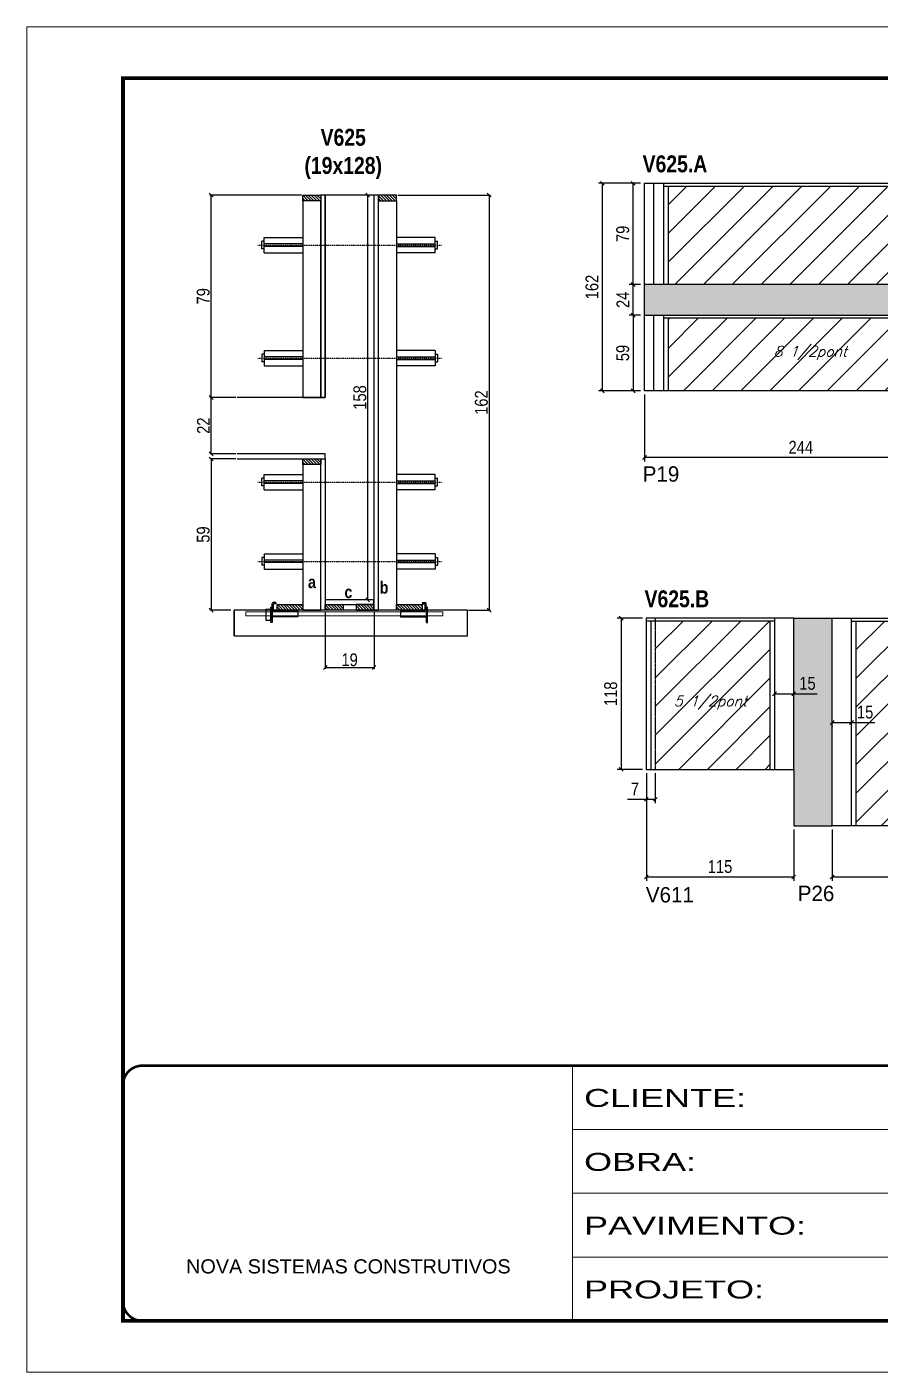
# Model space of a CAD drawing. Extents: x 13154 to 22413, y 1253 to 30260.
# Drawn here: x 13154 to 13820, y 20779 to 21829 of the extents above; entities that cross this region are included whole.
import ezdxf

# ---------------------------------------------------------------- set-up
doc = ezdxf.new("R2010")
doc.units = 0
for name, pattern in [('CONTINUO', [0]), ('DASHED', [0.75, 0.5, -0.25]), ('HIDDEN', [0.375, 0.25, -0.125])]:
    doc.linetypes.add(name, pattern=pattern)
for name, color, linetype in [('5', 5, 'Continuous'), ('barrote', 251, 'Continuous'), ('COTA', 241, 'Continuous'), ('detalhes', 4, 'Continuous'), ('NOMENCLATURA', 7, 'Continuous'), ('Painéis', 200, 'Continuous'), ('presilha', 1, 'Continuous'), ('SARR_2.2x10', 60, 'Continuous'), ('SARR_2.2x7', 40, 'Continuous'), ('SARR_3.5x7', 81, 'Continuous'), ('TENSOR', 3, 'Continuous'), ('texto', 7, 'Continuous')]:
    doc.layers.add(name, color=color, linetype=linetype)
for name, color, linetype, lineweight in [('CONCRETO', 251, 'Continuous', 25), ('Folhas', 255, 'Continuous', 9), ('Hachura', 251, 'Continuous', 9), ('SARRAFO DE PRESSAO', 251, 'DASHED', 9), ('SCO-___-LAJ', 2, 'Continuous', 0)]:
    doc.layers.add(name, color=color, linetype=linetype, lineweight=lineweight)
doc.styles.add('ARIAL', font='arial.ttf')
doc.styles.add('COTA TECNICA', font='techl___.ttf', dxfattribs={"height": 10})
doc.styles.add('COTA TECNICA 2X', font='techl___.ttf', dxfattribs={"height": 10})
doc.styles.add('COTA TECNICA-50', font='techl___.ttf', dxfattribs={"height": 9})
doc.styles.add('Romans', font='romans.shx')
doc.styles.add('ROMAS860', font='ROMAS860.SHX')
doc.styles.add('TECNICA', font='techb___.ttf', dxfattribs={"height": 10})
doc.styles.add('Tecnologia', font='')
doc.styles.get('Tecnologia').set_extended_font_data('Forgotten Futurist')
doc.dimstyles.new('COTA PAINEL-50', dxfattribs={"dimtxt": 9, "dimasz": 3, "dimexe": 3, "dimexo": 3, "dimgap": 3, "dimtad": 1, "dimdec": 1, "dimzin": 12, "dimdsep": 46, "dimtxsty": 'COTA TECNICA-50', "dimblk1": 'OBLIQUE', "dimblk2": 'OBLIQUE', "dimsah": 1, "dimcen": 0.9, "dimclrd": 4, "dimclre": 4, "dimclrt": 240, "dimadec": 1, "dimazin": 3, "dimtfac": 1, "dimtdec": 1, "dimtmove": 0, "dimatfit": 3, "dimfxl": 1, "dimtolj": 1, "dimtzin": 12, "dimarcsym": 0})
doc.dimstyles.new('PAINEL', dxfattribs={"dimtxt": 10, "dimasz": 3, "dimexe": 3, "dimexo": 3, "dimgap": 3, "dimtad": 1, "dimdec": 1, "dimzin": 12, "dimdsep": 46, "dimtxsty": 'COTA TECNICA', "dimblk1": 'OBLIQUE', "dimblk2": 'OBLIQUE', "dimsah": 1, "dimcen": 0.9, "dimclrd": 4, "dimclre": 4, "dimclrt": 240, "dimadec": 1, "dimazin": 3, "dimtfac": 1, "dimtdec": 1, "dimtmove": 0, "dimatfit": 3, "dimfxl": 1, "dimtolj": 1, "dimtzin": 12, "dimarcsym": 0})
doc.dimstyles.new('SECAO', dxfattribs={"dimscale": 0.333333, "dimtxt": 5, "dimasz": 9, "dimexe": 3, "dimexo": 3, "dimgap": 3, "dimtad": 1, "dimdec": 1, "dimlfac": 0.5, "dimzin": 12, "dimdsep": 46, "dimtxsty": 'COTA TECNICA 2X', "dimblk1": 'OBLIQUE', "dimblk2": 'OBLIQUE', "dimsah": 1, "dimcen": 0.9, "dimclrd": 4, "dimclre": 4, "dimclrt": 240, "dimadec": 1, "dimazin": 3, "dimtfac": 1, "dimtdec": 1, "dimtmove": 0, "dimatfit": 3, "dimfxl": 1, "dimtolj": 1, "dimtzin": 12, "dimarcsym": 0})
pattern_1 = [(45, (-43.253, 0), (-11.22532, 11.22532), [])]

# ---------------------------------------------------------------- blocks, each defined once
blk = doc.blocks.new('9999999999')
at = {"color": 30, "linetype": 'CONTINUO'}
for p, q in [((98564.6, 34230.2), (98564.6, 34429.4)), ((98564.6, 34379.6), (99584, 34379.6)), ((98564.6, 34329.8), (99488, 34329.8)), ((98564.6, 34280), (99488, 34280))]:
    blk.add_line(p, q, dxfattribs=at)
at = {"color": 30, "linetype": 'CONTINUO', "const_width": 2}
blk.add_lwpolyline([(99584, 34230.2), (99584, 34414.4, 0.414214), (99569, 34429.4), (98229, 34429.4, 0.414214), (98214, 34414.4), (98214, 34245.2, 0.414214), (98229, 34230.2), (99584, 34230.2)], format="xyb", dxfattribs=at)
at = {"layer": 'Folhas'}
blk.add_lwpolyline([(98139, 34190.2), (99624, 34190.2), (99624, 35240.2), (98139, 35240.2)], close=True, dxfattribs=at)
at = {"layer": 'Folhas', "color": 30, "const_width": 3}
blk.add_lwpolyline([(98214, 34230.2), (99584, 34230.2), (99584, 35200.2), (98214, 35200.2)], close=True, dxfattribs=at)
at = {"color": 7, "linetype": 'Continuous', "ltscale": 5, "style": 'ARIAL'}
blk.add_text('NOVA SISTEMAS CONSTRUTIVOS', height=11.059, dxfattribs=at).set_placement((98263.2, 34267.2))
at = {"layer": 'Folhas', "color": 7, "style": 'Tecnologia', "width": 1.5}
for s, p in [('CLIENTE:', (98573.7, 34397.2)), ('OBRA:', (98573.7, 34347.3)), ('PAVIMENTO:', (98573.7, 34297.5)), ('PROJETO:', (98573.7, 34247.7))]:
    blk.add_text(s, height=14, dxfattribs=at).set_placement(p)
blk = doc.blocks.new('PRESILHA METÁLICA 1')
at = {"layer": 'presilha'}
for p, q in [((7.5, 10.6), (7.5, 19.9)), ((12, 21), (8.6, 21)), ((9, 11.6), (9, 18.9)), ((12, 19.5), (9.6, 19.5)), ((12, 21), (12, 19.5)), ((0, 13), (6, 13)), ((0, 13), (0, 0)), ((6, 0), (0, 0)), ((6, 15.5), (7.5, 15.5)), ((6, -2.5), (6, 15.5)), ((6, 13), (6, 0)), ((7.5, 15.5), (7.5, -2.5)), ((37.5, 4.1), (7.5, 4.1)), ((37.5, 11), (9.6, 11)), ((37.5, 11), (37.5, 4.1)), ((7.5, -2.5), (6, -2.5))]:
    blk.add_line(p, q, dxfattribs=at)
for centre, radius, start, end in [((8.6, 19.9), 1.14, 90, 180), ((9.6, 18.9), 0.57, 90, 180), ((9.6, 11.6), 0.57, 180, 270)]:
    blk.add_arc(centre, radius, start, end, dxfattribs=at)
blk = doc.blocks.new('PRESILHA METÁLICA 2')
at = {"layer": 'presilha'}
for p, q in [((-5.2, 23.5), (-5.2, 22)), ((-5.2, 23.5), (-1.9, 23.5)), ((-5.2, 22), (-2.8, 22)), ((-2.2, 14.1), (-2.2, 21.4)), ((0.8, 18), (-0.8, 18)), ((-0.8, 18), (-0.8, 0)), ((-0.8, 14.6), (-0.8, 22.4)), ((0.8, 0), (0.8, 18)), ((-30.8, 13.5), (-30.8, 6.6)), ((-30.8, 13.5), (-2.8, 13.5)), ((-30.8, 6.6), (-0.8, 6.6)), ((-0.8, 0), (0.8, 0))]:
    blk.add_line(p, q, dxfattribs=at)
for centre, radius, start, end in [((-2.8, 21.4), 0.57, 0, 90), ((-1.9, 22.4), 1.14, 0, 90), ((-2.8, 14.1), 0.57, 270, 0)]:
    blk.add_arc(centre, radius, start, end, dxfattribs=at)
blk = doc.blocks.new('_Oblique')
at = {"color": 0, "linetype": 'ByBlock', "lineweight": -2}
blk.add_line((-0.5, -0.5), (0.5, 0.5), dxfattribs=at)
blk = doc.blocks.new('*D688')
at = {"layer": 'COTA', "color": 4, "lineweight": -2, "transparency": 16777216}
for p, q in [((13317.5, 21491.9), (13297.1, 21491.9)), ((13298.1, 21491.9), (13298.1, 21373.9)), ((13313.4, 21373.9), (13297.1, 21373.9))]:
    blk.add_line(p, q, dxfattribs=at)
at = {"layer": 'Defpoints', "color": 0, "transparency": 16777216}
for p in [(13318.5, 21491.9), (13298.1, 21373.9), (13314.4, 21373.9)]:
    blk.add_point(p, dxfattribs=at)
at = {"layer": 'COTA', "color": 4, "lineweight": -2, "transparency": 16777216, "xscale": 3, "yscale": 3, "zscale": 3}
for p, rotation in [((13298.1, 21491.9), 90), ((13298.1, 21373.9), 270)]:
    blk.add_blockref('_Oblique', p, dxfattribs=dict(at, rotation=rotation))
at = {"layer": 'COTA', "color": 240, "transparency": 16777216, "insert": (13292, 21432.9), "char_height": 10, "attachment_point": 5, "rotation": 90, "style": 'COTA TECNICA 2X'}
blk.add_mtext('\\A1;59', dxfattribs=at)
blk = doc.blocks.new('*D689')
at = {"layer": 'COTA', "color": 4, "lineweight": -2, "transparency": 16777216}
for p, q in [((13317.5, 21539.9), (13297.1, 21539.9)), ((13298.1, 21495.9), (13298.1, 21539.9)), ((13317.5, 21495.9), (13297.1, 21495.9))]:
    blk.add_line(p, q, dxfattribs=at)
at = {"layer": 'Defpoints', "color": 0, "transparency": 16777216}
for p in [(13298.1, 21539.9), (13318.5, 21539.9), (13318.5, 21495.9)]:
    blk.add_point(p, dxfattribs=at)
at = {"layer": 'COTA', "color": 4, "lineweight": -2, "transparency": 16777216, "xscale": 3, "yscale": 3, "zscale": 3}
for p, rotation in [((13298.1, 21539.9), 90), ((13298.1, 21495.9), 270)]:
    blk.add_blockref('_Oblique', p, dxfattribs=dict(at, rotation=rotation))
at = {"layer": 'COTA', "color": 240, "transparency": 16777216, "insert": (13292.1, 21517.9), "char_height": 10, "attachment_point": 5, "rotation": 90, "style": 'COTA TECNICA 2X'}
blk.add_mtext('\\A1;22', dxfattribs=at)
blk = doc.blocks.new('*D690')
at = {"layer": 'COTA', "color": 4, "lineweight": -2, "transparency": 16777216}
for p, q in [((13443.8, 21697.9), (13516.1, 21697.9)), ((13515.1, 21697.9), (13515.1, 21373.9)), ((13499, 21373.9), (13516.1, 21373.9))]:
    blk.add_line(p, q, dxfattribs=at)
at = {"layer": 'Defpoints', "color": 0, "transparency": 16777216}
for p in [(13442.8, 21697.9), (13498, 21373.9), (13515.1, 21373.9)]:
    blk.add_point(p, dxfattribs=at)
at = {"layer": 'COTA', "color": 4, "lineweight": -2, "transparency": 16777216, "xscale": 3, "yscale": 3, "zscale": 3}
for p, rotation in [((13515.1, 21697.9), 90), ((13515.1, 21373.9), 270)]:
    blk.add_blockref('_Oblique', p, dxfattribs=dict(at, rotation=rotation))
at = {"layer": 'COTA', "color": 240, "transparency": 16777216, "insert": (13509, 21535.9), "char_height": 10, "attachment_point": 5, "rotation": 90, "style": 'COTA TECNICA 2X'}
blk.add_mtext('\\A1;162', dxfattribs=at)
blk = doc.blocks.new('*D714')
at = {"layer": 'COTA', "color": 4, "lineweight": -2, "transparency": 16777216}
for p, q in [((13387.2, 21372.9), (13387.2, 21328.1)), ((13425.2, 21372.9), (13425.2, 21328.1)), ((13387.2, 21329.1), (13425.2, 21329.1))]:
    blk.add_line(p, q, dxfattribs=at)
at = {"layer": 'Defpoints', "color": 0, "transparency": 16777216}
for p in [(13387.2, 21373.9), (13425.2, 21373.9), (13425.2, 21329.1)]:
    blk.add_point(p, dxfattribs=at)
at = {"layer": 'COTA', "color": 4, "lineweight": -2, "transparency": 16777216, "xscale": 3, "yscale": 3, "zscale": 3, "rotation": 180}
blk.add_blockref('_Oblique', (13387.2, 21329.1), dxfattribs=at)
at = {"layer": 'COTA', "color": 4, "lineweight": -2, "transparency": 16777216, "xscale": 3, "yscale": 3, "zscale": 3}
blk.add_blockref('_Oblique', (13425.2, 21329.1), dxfattribs=at)
at = {"layer": 'COTA', "color": 240, "transparency": 16777216, "insert": (13406.2, 21335.1), "char_height": 10, "attachment_point": 5, "style": 'COTA TECNICA 2X'}
blk.add_mtext('\\A1;19', dxfattribs=at)
blk = doc.blocks.new('*D709')
at = {"layer": 'COTA', "color": 4, "lineweight": -2, "transparency": 16777216}
for p, q in [((13368.6, 21697.9), (13297.1, 21697.9)), ((13298.1, 21539.9), (13298.1, 21697.9)), ((13317.5, 21539.9), (13297.1, 21539.9))]:
    blk.add_line(p, q, dxfattribs=at)
at = {"layer": 'Defpoints', "color": 0, "transparency": 16777216}
for p in [(13298.1, 21697.9), (13369.6, 21697.9), (13318.5, 21539.9)]:
    blk.add_point(p, dxfattribs=at)
at = {"layer": 'COTA', "color": 4, "lineweight": -2, "transparency": 16777216, "xscale": 3, "yscale": 3, "zscale": 3}
for p, rotation in [((13298.1, 21697.9), 90), ((13298.1, 21539.9), 270)]:
    blk.add_blockref('_Oblique', p, dxfattribs=dict(at, rotation=rotation))
at = {"layer": 'COTA', "color": 240, "transparency": 16777216, "insert": (13292, 21618.9), "char_height": 10, "attachment_point": 5, "rotation": 90, "style": 'COTA TECNICA 2X'}
blk.add_mtext('\\A1;79', dxfattribs=at)
blk = doc.blocks.new('*D710')
at = {"layer": 'COTA', "color": 4, "lineweight": -2, "transparency": 16777216}
for p, q in [((13424.2, 21697.9), (13419.3, 21697.9)), ((13420.3, 21381.9), (13420.3, 21697.9)), ((13424.2, 21381.9), (13419.3, 21381.9))]:
    blk.add_line(p, q, dxfattribs=at)
at = {"layer": 'Defpoints', "color": 0, "transparency": 16777216}
for p in [(13420.3, 21697.9), (13425.2, 21697.9), (13425.2, 21381.9)]:
    blk.add_point(p, dxfattribs=at)
at = {"layer": 'COTA', "color": 4, "lineweight": -2, "transparency": 16777216, "xscale": 3, "yscale": 3, "zscale": 3}
for p, rotation in [((13420.3, 21697.9), 90), ((13420.3, 21381.9), 270)]:
    blk.add_blockref('_Oblique', p, dxfattribs=dict(at, rotation=rotation))
at = {"layer": 'COTA', "color": 240, "transparency": 16777216, "insert": (13414.2, 21539.9), "char_height": 10, "attachment_point": 5, "rotation": 90, "style": 'COTA TECNICA 2X'}
blk.add_mtext('\\A1;158', dxfattribs=at)
blk = doc.blocks.new('*D711')
at = {"layer": 'COTA', "color": 4, "linetype": 'ByBlock', "lineweight": -2, "transparency": 16777216}
for p, q in [((13636.2, 21542.1), (13636.2, 21490)), ((13880.2, 21542.1), (13880.2, 21490)), ((13880.2, 21493), (13636.2, 21493))]:
    blk.add_line(p, q, dxfattribs=at)
at = {"layer": 'Defpoints', "color": 0, "linetype": 'ByBlock', "transparency": 16777216}
for p in [(13636.2, 21545.1), (13880.2, 21545.1), (13636.2, 21493)]:
    blk.add_point(p, dxfattribs=at)
at = {"layer": 'COTA', "color": 4, "linetype": 'ByBlock', "lineweight": -2, "transparency": 16777216, "xscale": 3, "yscale": 3, "zscale": 3, "rotation": 180}
blk.add_blockref('_Oblique', (13636.2, 21493), dxfattribs=at)
at = {"layer": 'COTA', "color": 4, "linetype": 'ByBlock', "lineweight": -2, "transparency": 16777216, "xscale": 3, "yscale": 3, "zscale": 3}
blk.add_blockref('_Oblique', (13880.2, 21493), dxfattribs=at)
at = {"layer": 'COTA', "color": 240, "linetype": 'ByBlock', "transparency": 16777216, "insert": (13758.2, 21501), "char_height": 10, "attachment_point": 5, "style": 'COTA TECNICA'}
blk.add_mtext('\\A1;244', dxfattribs=at)
blk = doc.blocks.new('*D693')
at = {"layer": 'COTA', "color": 4, "lineweight": -2, "transparency": 16777216}
for p, q in [((13633.2, 21604.1), (13624.4, 21604.1)), ((13627.4, 21604.1), (13627.4, 21545.1)), ((13633.2, 21545.1), (13624.4, 21545.1))]:
    blk.add_line(p, q, dxfattribs=at)
at = {"layer": 'Defpoints', "color": 0, "transparency": 16777216}
for p in [(13636.2, 21604.1), (13627.4, 21545.1), (13636.2, 21545.1)]:
    blk.add_point(p, dxfattribs=at)
at = {"layer": 'COTA', "color": 4, "lineweight": -2, "transparency": 16777216, "xscale": 3, "yscale": 3, "zscale": 3}
for p, rotation in [((13627.4, 21604.1), 90), ((13627.4, 21545.1), 270)]:
    blk.add_blockref('_Oblique', p, dxfattribs=dict(at, rotation=rotation))
at = {"layer": 'COTA', "color": 240, "transparency": 16777216, "insert": (13619.3, 21574.6), "char_height": 10, "attachment_point": 5, "rotation": 90, "style": 'COTA TECNICA'}
blk.add_mtext('\\A1;59', dxfattribs=at)
blk = doc.blocks.new('*D694')
at = {"layer": 'COTA', "color": 4, "lineweight": -2, "transparency": 16777216}
for p, q in [((13633.2, 21628.1), (13624.4, 21628.1)), ((13627.4, 21604.1), (13627.4, 21628.1)), ((13633.2, 21604.1), (13624.4, 21604.1))]:
    blk.add_line(p, q, dxfattribs=at)
at = {"layer": 'Defpoints', "color": 0, "transparency": 16777216}
for p in [(13627.4, 21628.1), (13636.2, 21628.1), (13636.2, 21604.1)]:
    blk.add_point(p, dxfattribs=at)
at = {"layer": 'COTA', "color": 4, "lineweight": -2, "transparency": 16777216, "xscale": 3, "yscale": 3, "zscale": 3}
for p, rotation in [((13627.4, 21628.1), 90), ((13627.4, 21604.1), 270)]:
    blk.add_blockref('_Oblique', p, dxfattribs=dict(at, rotation=rotation))
at = {"layer": 'COTA', "color": 240, "transparency": 16777216, "insert": (13619.4, 21616.1), "char_height": 10, "attachment_point": 5, "rotation": 90, "style": 'COTA TECNICA'}
blk.add_mtext('\\A1;24', dxfattribs=at)
blk = doc.blocks.new('*D699')
at = {"layer": 'COTA', "color": 4, "lineweight": -2, "transparency": 16777216}
for p, q in [((13637.7, 21246.6), (13637.7, 21162.6)), ((13752.7, 21202.6), (13752.7, 21162.6)), ((13637.7, 21165.6), (13752.7, 21165.6))]:
    blk.add_line(p, q, dxfattribs=at)
at = {"layer": 'Defpoints', "color": 0, "transparency": 16777216}
for p in [(13637.7, 21249.6), (13752.7, 21205.6), (13752.7, 21165.6)]:
    blk.add_point(p, dxfattribs=at)
at = {"layer": 'COTA', "color": 4, "lineweight": -2, "transparency": 16777216, "xscale": 3, "yscale": 3, "zscale": 3, "rotation": 180}
blk.add_blockref('_Oblique', (13637.7, 21165.6), dxfattribs=at)
at = {"layer": 'COTA', "color": 4, "lineweight": -2, "transparency": 16777216, "xscale": 3, "yscale": 3, "zscale": 3}
blk.add_blockref('_Oblique', (13752.7, 21165.6), dxfattribs=at)
at = {"layer": 'COTA', "color": 240, "transparency": 16777216, "insert": (13695.2, 21173.7), "char_height": 10, "attachment_point": 5, "style": 'COTA TECNICA'}
blk.add_mtext('\\A1;115', dxfattribs=at)
blk = doc.blocks.new('*D700')
at = {"layer": 'COTA', "color": 4, "lineweight": -2, "transparency": 16777216}
for p, q in [((13637.7, 21246.6), (13637.7, 21223.2)), ((13644.7, 21246.6), (13644.7, 21223.2)), ((13637.7, 21226.2), (13622.9, 21226.2)), ((13644.7, 21226.2), (13637.7, 21226.2))]:
    blk.add_line(p, q, dxfattribs=at)
at = {"layer": 'Defpoints', "color": 0, "transparency": 16777216}
for p in [(13637.7, 21249.6), (13644.7, 21249.6), (13637.7, 21226.2)]:
    blk.add_point(p, dxfattribs=at)
at = {"layer": 'COTA', "color": 4, "lineweight": -2, "transparency": 16777216, "xscale": 3, "yscale": 3, "zscale": 3, "rotation": 180}
blk.add_blockref('_Oblique', (13637.7, 21226.2), dxfattribs=at)
at = {"layer": 'COTA', "color": 4, "lineweight": -2, "transparency": 16777216, "xscale": 3, "yscale": 3, "zscale": 3}
blk.add_blockref('_Oblique', (13644.7, 21226.2), dxfattribs=at)
at = {"layer": 'COTA', "color": 240, "transparency": 16777216, "insert": (13628.8, 21234.3), "char_height": 10, "attachment_point": 5, "style": 'COTA TECNICA'}
blk.add_mtext('\\A1;7', dxfattribs=at)
blk = doc.blocks.new('*D701')
at = {"layer": 'COTA', "color": 4, "lineweight": -2, "transparency": 16777216}
for p, q in [((13634.7, 21367.6), (13615, 21367.6)), ((13618, 21367.6), (13618, 21249.6)), ((13634.7, 21249.6), (13615, 21249.6))]:
    blk.add_line(p, q, dxfattribs=at)
at = {"layer": 'Defpoints', "color": 0, "transparency": 16777216}
for p in [(13637.7, 21367.6), (13618, 21249.6), (13637.7, 21249.6)]:
    blk.add_point(p, dxfattribs=at)
at = {"layer": 'COTA', "color": 4, "lineweight": -2, "transparency": 16777216, "xscale": 3, "yscale": 3, "zscale": 3}
for p, rotation in [((13618, 21367.6), 90), ((13618, 21249.6), 270)]:
    blk.add_blockref('_Oblique', p, dxfattribs=dict(at, rotation=rotation))
at = {"layer": 'COTA', "color": 240, "transparency": 16777216, "insert": (13609.9, 21308.6), "char_height": 10, "attachment_point": 5, "rotation": 90, "style": 'COTA TECNICA'}
blk.add_mtext('\\A1;118', dxfattribs=at)
blk = doc.blocks.new('*D702')
at = {"layer": 'COTA', "color": 4, "linetype": 'ByBlock', "lineweight": -2, "transparency": 16777216}
for p, q in [((13782.7, 21202.6), (13782.7, 21162.6)), ((13904.7, 21202.6), (13904.7, 21162.6)), ((13782.7, 21165.6), (13904.7, 21165.6))]:
    blk.add_line(p, q, dxfattribs=at)
at = {"layer": 'Defpoints', "color": 0, "linetype": 'ByBlock', "transparency": 16777216}
for p in [(13782.7, 21205.6), (13904.7, 21205.6), (13904.7, 21165.6)]:
    blk.add_point(p, dxfattribs=at)
at = {"layer": 'COTA', "color": 4, "linetype": 'ByBlock', "lineweight": -2, "transparency": 16777216, "xscale": 3, "yscale": 3, "zscale": 3, "rotation": 180}
blk.add_blockref('_Oblique', (13782.7, 21165.6), dxfattribs=at)
at = {"layer": 'COTA', "color": 4, "linetype": 'ByBlock', "lineweight": -2, "transparency": 16777216, "xscale": 3, "yscale": 3, "zscale": 3}
blk.add_blockref('_Oblique', (13904.7, 21165.6), dxfattribs=at)
at = {"layer": 'COTA', "color": 240, "linetype": 'ByBlock', "transparency": 16777216, "insert": (13843.7, 21173.2), "char_height": 9, "attachment_point": 5, "style": 'COTA TECNICA-50'}
blk.add_mtext('\\A1;122', dxfattribs=at)
blk = doc.blocks.new('*D707')
at = {"layer": 'COTA', "color": 4, "lineweight": -2, "transparency": 16777216}
for p, q in [((13737.7, 21308.6), (13752.7, 21308.6)), ((13752.7, 21308.6), (13771, 21308.6))]:
    blk.add_line(p, q, dxfattribs=at)
at = {"layer": 'Defpoints', "color": 0, "transparency": 16777216}
for p in [(13737.7, 21308.6), (13752.7, 21308.6), (13752.7, 21308.6)]:
    blk.add_point(p, dxfattribs=at)
at = {"layer": 'COTA', "color": 4, "lineweight": -2, "transparency": 16777216, "xscale": 3, "yscale": 3, "zscale": 3, "rotation": 180}
blk.add_blockref('_Oblique', (13737.7, 21308.6), dxfattribs=at)
at = {"layer": 'COTA', "color": 4, "lineweight": -2, "transparency": 16777216, "xscale": 3, "yscale": 3, "zscale": 3}
blk.add_blockref('_Oblique', (13752.7, 21308.6), dxfattribs=at)
at = {"layer": 'COTA', "color": 240, "transparency": 16777216, "insert": (13763.4, 21316.7), "char_height": 10, "attachment_point": 5, "style": 'COTA TECNICA'}
blk.add_mtext('\\A1;15', dxfattribs=at)
blk = doc.blocks.new('*D708')
at = {"layer": 'COTA', "color": 4, "lineweight": -2, "transparency": 16777216}
for p, q in [((13782.7, 21286.2), (13797.7, 21286.2)), ((13782.7, 21283.6), (13782.7, 21283.2)), ((13797.7, 21286.2), (13816, 21286.2))]:
    blk.add_line(p, q, dxfattribs=at)
at = {"layer": 'Defpoints', "color": 0, "transparency": 16777216}
for p in [(13782.7, 21286.6), (13797.7, 21286.2), (13797.7, 21286.2)]:
    blk.add_point(p, dxfattribs=at)
at = {"layer": 'COTA', "color": 4, "lineweight": -2, "transparency": 16777216, "xscale": 3, "yscale": 3, "zscale": 3, "rotation": 180}
blk.add_blockref('_Oblique', (13782.7, 21286.2), dxfattribs=at)
at = {"layer": 'COTA', "color": 4, "lineweight": -2, "transparency": 16777216, "xscale": 3, "yscale": 3, "zscale": 3}
blk.add_blockref('_Oblique', (13797.7, 21286.2), dxfattribs=at)
at = {"layer": 'COTA', "color": 240, "transparency": 16777216, "insert": (13808.4, 21294.3), "char_height": 10, "attachment_point": 5, "style": 'COTA TECNICA'}
blk.add_mtext('\\A1;15', dxfattribs=at)
blk = doc.blocks.new('*D716')
at = {"layer": 'COTA', "color": 4, "lineweight": -2, "transparency": 16777216}
for p, q in [((13633.2, 21707.1), (13600.4, 21707.1)), ((13603.4, 21545.1), (13603.4, 21707.1)), ((13633.2, 21545.1), (13600.4, 21545.1))]:
    blk.add_line(p, q, dxfattribs=at)
at = {"layer": 'Defpoints', "color": 0, "transparency": 16777216}
for p in [(13603.4, 21707.1), (13636.2, 21707.1), (13636.2, 21545.1)]:
    blk.add_point(p, dxfattribs=at)
at = {"layer": 'COTA', "color": 4, "lineweight": -2, "transparency": 16777216, "xscale": 3, "yscale": 3, "zscale": 3}
for p, rotation in [((13603.4, 21707.1), 90), ((13603.4, 21545.1), 270)]:
    blk.add_blockref('_Oblique', p, dxfattribs=dict(at, rotation=rotation))
at = {"layer": 'COTA', "color": 240, "transparency": 16777216, "insert": (13595.3, 21626.1), "char_height": 10, "attachment_point": 5, "rotation": 90, "style": 'COTA TECNICA'}
blk.add_mtext('\\A1;162', dxfattribs=at)
blk = doc.blocks.new('*D717')
at = {"layer": 'COTA', "color": 4, "lineweight": -2, "transparency": 16777216}
for p, q in [((13633.2, 21707.1), (13624.4, 21707.1)), ((13627.4, 21628.1), (13627.4, 21707.1)), ((13633.2, 21628.1), (13624.4, 21628.1))]:
    blk.add_line(p, q, dxfattribs=at)
at = {"layer": 'Defpoints', "color": 0, "transparency": 16777216}
for p in [(13627.4, 21707.1), (13636.2, 21707.1), (13636.2, 21628.1)]:
    blk.add_point(p, dxfattribs=at)
at = {"layer": 'COTA', "color": 4, "lineweight": -2, "transparency": 16777216, "xscale": 3, "yscale": 3, "zscale": 3}
for p, rotation in [((13627.4, 21707.1), 90), ((13627.4, 21628.1), 270)]:
    blk.add_blockref('_Oblique', p, dxfattribs=dict(at, rotation=rotation))
at = {"layer": 'COTA', "color": 240, "transparency": 16777216, "insert": (13619.3, 21667.6), "char_height": 10, "attachment_point": 5, "rotation": 90, "style": 'COTA TECNICA'}
blk.add_mtext('\\A1;79', dxfattribs=at)

msp = doc.modelspace()

# ---------------------------------------------------------------- hatches: boundary and pattern name
at = {"layer": 'COTA'}
h = msp.add_hatch(dxfattribs=at)
h.set_pattern_fill('AR-CONC', color=256, scale=0.03)
h.set_pattern_definition([(50, (49.6595, 0), (5.4655401, -0.4781726), [0.5715, -6.2865]), (355, (49.6595, 0), (-1.0573026, 5.7317054), [0.4572, -5.0292175]), (100.451445, (50.115, -0.04), (4.4082374, 5.2535326), [0.4857003, -5.3427073]), (46.1842, (49.6595, 1.524), (8.1323712, -1.2612698), [0.85725, -9.42975]), (96.635558, (50.337, 1.419), (7.122124, 7.4227837), [0.7285507, -8.0140682]), (351.18415, (49.6595, 1.524), (7.122124, 7.4227837), [0.685799, -7.543792]), (21, (50.4215, 1.143), (4.5484317, -3.06795595), [0.5715, -6.2865]), (326, (50.4215, 1.143), (1.8540609, 5.525639), [0.4572, -5.0292]), (71.451445, (50.8005, 0.8873), (6.4024926, 2.4576831), [0.4857003, -5.3426981]), (37.5, (49.6595, 0), (0.0926581, 2.53665117), [0, -4.96824, 0, -5.1054, 0, -5.04825]), (7.5, (49.6595, 0), (2.00458988, 3.00541724), [0, -2.91084, 0, -4.85394, 0, -1.92405]), (327.5, (47.9602, 0), (4.06771786, -0.17186232), [0, -1.905, 0, -5.9436, 0, -7.8867]), (317.5, (47.1982, 0), (4.44387544, 0.76279473), [0, -2.4765, 0, -3.94716, 0, -5.6007])])
h.paths.add_polyline_path([(13917.67, 21618.14), (13917.67, 21628.14), (13636.17, 21628.14), (13636.17, 21604.14), (14264.67, 21604.14), (14264.67, 21545.14), (14318.67, 21545.14), (14318.67, 21589.14), (14318.67, 21604.14), (14404.67, 21604.14), (14404.67, 21618.14)])
h = msp.add_hatch(dxfattribs=at)
h.set_pattern_fill('AR-CONC', color=256, scale=0.03)
h.set_pattern_definition([(50, (-3213.0397, -47.834), (5.4655401, -0.4781726), [0.5715, -6.2865]), (355, (-3213.0397, -47.834), (-1.0573026, 5.7317054), [0.4572, -5.0292175]), (100.451445, (-3212.584, -47.874), (4.4082374, 5.2535326), [0.4857003, -5.3427073]), (46.1842, (-3213.04, -46.31), (8.1323712, -1.2612698), [0.85725, -9.42975]), (96.635558, (-3212.362, -46.415), (7.122124, 7.4227837), [0.7285507, -8.0140682]), (351.18415, (-3213.04, -46.31), (7.122124, 7.4227837), [0.685799, -7.543792]), (21, (-3212.2777, -46.691), (4.54843174, -3.06795595), [0.5715, -6.2865]), (326, (-3212.2777, -46.691), (1.8540609, 5.525639), [0.4572, -5.0292]), (71.451445, (-3211.8987, -46.947), (6.4024926, 2.4576831), [0.4857003, -5.3426981]), (37.5, (-3213.0397, -47.8342), (0.0926581, 2.53665117), [0, -4.96824, 0, -5.1054, 0, -5.04825]), (7.5, (-3213.0397, -47.8342), (2.00458988, 3.00541724), [0, -2.91084, 0, -4.85394, 0, -1.92405]), (327.5, (-3214.739, -47.8342), (4.06771786, -0.17186232), [0, -1.905, 0, -5.9436, 0, -7.8867]), (317.5, (-3215.501, -47.8342), (4.44387544, 0.76279473), [0, -2.4765, 0, -3.94716, 0, -5.6007])])
h.paths.add_polyline_path([(13782.67, 21367.62), (13752.67, 21367.62), (13752.67, 21249.62), (13752.67, 21205.62), (13782.67, 21205.62)])
at = {"layer": 'Hachura', "linetype": 'ByBlock'}
h = msp.add_hatch(dxfattribs=at)
h.set_pattern_fill('ANSI31', color=256, scale=5)
h.set_pattern_definition(pattern_1)
h.paths.add_polyline_path([(13654.67, 21704.94), (13654.67, 21628.14), (13876.67, 21628.14), (13876.67, 21704.94)])
h.paths.add_polyline_path([(13654.67, 21601.94), (13654.67, 21545.14), (13876.67, 21545.14), (13876.67, 21601.94)])
h.paths.add_polyline_path([(13883.67, 21545.14), (14120.67, 21545.14), (14120.67, 21601.94), (13883.67, 21601.94)])
h.paths.add_polyline_path([(14244.17, 21545.14), (14244.17, 21601.94), (14127.67, 21601.94), (14127.67, 21545.14)])
h = msp.add_hatch(dxfattribs=at)
h.set_pattern_fill('ANSI31', color=256, scale=5)
h.set_pattern_definition(pattern_1)
h.paths.add_polyline_path([(13644.67, 21365.42), (13644.67, 21249.62), (13734.17, 21249.62), (13734.17, 21365.42)])
h.paths.add_polyline_path([(13801.17, 21365.42), (13801.17, 21205.62), (13901.17, 21205.62), (13901.17, 21365.42)])
h.paths.add_polyline_path([(13908.17, 21205.62), (14023.17, 21205.62), (14023.17, 21365.42), (13908.17, 21365.42)])
h.paths.add_polyline_path([(14030.17, 21205.62), (14056, 21205.62), (14056, 21365.42), (14030.17, 21365.42)])
h.paths.add_polyline_path([(14059.5, 21205.62), (14084.17, 21205.62), (14084.17, 21365.42), (14059.5, 21365.42)])
h.paths.add_polyline_path([(14091.17, 21205.62), (14167.67, 21205.62), (14167.67, 21365.42), (14091.17, 21365.42)])
at = {"layer": 'SARR_2.2x10'}
h = msp.add_hatch(dxfattribs=at)
h.set_pattern_fill('ANSI31', color=256, scale=0.5, angle=90)
h.set_pattern_definition([(135, (46543.126, -102138.2828), (-1.122532015, -1.122532015), [])])
h.paths.add_polyline_path([(13349.59, 21378.29), (13349.59, 21373.89), (13369.59, 21373.89), (13369.59, 21378.29)])
h = msp.add_hatch(dxfattribs=at)
h.set_pattern_fill('ANSI31', color=256, scale=0.5, angle=90)
h.set_pattern_definition([(135, (46636.326, -102138.2828), (-1.122532015, -1.122532015), [])])
h.paths.add_polyline_path([(13442.79, 21378.29), (13442.79, 21373.89), (13462.79, 21373.89), (13462.79, 21378.29)])
at = {"layer": 'SARR_2.2x7'}
h = msp.add_hatch(dxfattribs=at)
h.set_pattern_fill('ANSI31', color=256, scale=0.5, angle=90)
h.set_pattern_definition([(135, (46549.126, -101818.6828), (-1.122532015, -1.122532015), [])])
h.paths.add_polyline_path([(13383.59, 21697.89), (13383.59, 21693.49), (13369.59, 21693.49), (13369.59, 21697.89)])
h = msp.add_hatch(dxfattribs=at)
h.set_pattern_fill('ANSI31', color=256, scale=0.5, angle=90)
h.set_pattern_definition([(135, (46545.126, -101818.6828), (-1.122532015, -1.122532015), [])])
h.paths.add_polyline_path([(13428.79, 21697.89), (13428.79, 21693.49), (13442.79, 21693.49), (13442.79, 21697.89)])
h = msp.add_hatch(dxfattribs=at)
h.set_pattern_fill('ANSI31', color=256, scale=0.5, angle=90)
h.set_pattern_definition([(135, (46549.126, -102024.6828), (-1.122532015, -1.122532015), [])])
h.paths.add_polyline_path([(13383.59, 21491.89), (13383.59, 21487.49), (13369.59, 21487.49), (13369.59, 21491.89)])
h = msp.add_hatch(dxfattribs=at)
h.set_pattern_fill('ANSI31', color=256, scale=0.5, angle=90)
h.set_pattern_definition([(135, (46622.726, -102138.2828), (-1.122532015, -1.122532015), [])])
h.paths.add_polyline_path([(13401.19, 21373.89), (13401.19, 21378.29), (13387.19, 21378.29), (13387.19, 21373.89)])
h = msp.add_hatch(dxfattribs=at)
h.set_pattern_fill('ANSI31', color=256, scale=0.5, angle=90)
h.set_pattern_definition([(135, (46632.726, -102138.2828), (-1.122532015, -1.122532015), [])])
h.paths.add_polyline_path([(13411.19, 21373.89), (13411.19, 21378.29), (13425.19, 21378.29), (13425.19, 21373.89)])

# ---------------------------------------------------------------- linework, layer by layer
at = {"ltscale": 3}
for p, q in [((13337.59, 21655.86), (13337.59, 21661.86)), ((13339.59, 21661.86), (13337.59, 21661.86)), ((13339.59, 21652.86), (13339.59, 21664.86)), ((13339.59, 21664.86), (13369.59, 21664.86)), ((13472.79, 21664.86), (13442.79, 21664.86)), ((13472.79, 21652.86), (13472.79, 21664.86)), ((13472.79, 21661.86), (13474.79, 21661.86)), ((13474.79, 21655.86), (13474.79, 21661.86)), ((13339.59, 21655.86), (13337.59, 21655.86)), ((13369.59, 21659.86), (13339.59, 21659.86)), ((13369.59, 21657.86), (13339.59, 21657.86)), ((13339.59, 21652.86), (13369.59, 21652.86)), ((13442.79, 21659.86), (13472.79, 21659.86)), ((13442.79, 21657.86), (13472.79, 21657.86)), ((13472.79, 21652.86), (13442.79, 21652.86)), ((13472.79, 21655.86), (13474.79, 21655.86)), ((13337.59, 21573.64), (13337.59, 21567.64)), ((13339.59, 21573.64), (13337.59, 21573.64)), ((13339.59, 21567.64), (13337.59, 21567.64)), ((13339.59, 21576.64), (13339.59, 21564.64)), ((13339.59, 21576.64), (13369.59, 21576.64)), ((13369.59, 21571.64), (13339.59, 21571.64)), ((13369.59, 21569.64), (13339.59, 21569.64)), ((13472.79, 21576.64), (13442.79, 21576.64)), ((13442.79, 21571.64), (13472.79, 21571.64)), ((13442.79, 21569.64), (13472.79, 21569.64)), ((13472.79, 21576.64), (13472.79, 21564.64)), ((13472.79, 21573.64), (13474.79, 21573.64)), ((13472.79, 21567.64), (13474.79, 21567.64)), ((13474.79, 21573.64), (13474.79, 21567.64)), ((13339.59, 21564.64), (13369.59, 21564.64)), ((13472.79, 21564.64), (13442.79, 21564.64)), ((13337.59, 21470.81), (13337.59, 21476.81)), ((13339.59, 21476.81), (13337.59, 21476.81)), ((13339.59, 21467.81), (13339.59, 21479.81)), ((13339.59, 21479.81), (13369.59, 21479.81)), ((13369.59, 21474.81), (13339.59, 21474.81)), ((13369.59, 21472.81), (13339.59, 21472.81)), ((13472.79, 21479.81), (13442.79, 21479.81)), ((13442.79, 21474.81), (13472.79, 21474.81)), ((13442.79, 21472.81), (13472.79, 21472.81)), ((13472.79, 21467.81), (13472.79, 21479.81)), ((13472.79, 21476.81), (13474.79, 21476.81)), ((13474.79, 21470.81), (13474.79, 21476.81)), ((13339.59, 21470.81), (13337.59, 21470.81)), ((13339.59, 21467.81), (13369.59, 21467.81)), ((13472.79, 21467.81), (13442.79, 21467.81)), ((13472.79, 21470.81), (13474.79, 21470.81)), ((13337.59, 21414.97), (13337.59, 21408.97)), ((13339.59, 21414.97), (13337.59, 21414.97)), ((13339.59, 21417.97), (13339.59, 21405.97)), ((13339.59, 21417.97), (13369.59, 21417.97)), ((13369.59, 21412.97), (13339.59, 21412.97)), ((13369.59, 21410.97), (13339.59, 21410.97)), ((13472.79, 21417.97), (13442.79, 21417.97)), ((13442.79, 21412.97), (13472.79, 21412.97)), ((13442.79, 21410.97), (13472.79, 21410.97)), ((13472.79, 21417.97), (13472.79, 21405.97)), ((13472.79, 21414.97), (13474.79, 21414.97)), ((13474.79, 21414.97), (13474.79, 21408.97)), ((13339.59, 21408.97), (13337.59, 21408.97)), ((13339.59, 21405.97), (13369.59, 21405.97)), ((13472.79, 21405.97), (13442.79, 21405.97)), ((13472.79, 21408.97), (13474.79, 21408.97))]:
    msp.add_line(p, q, dxfattribs=at)
at = {"layer": 'barrote', "elevation": 0}
msp.add_lwpolyline([(13316.13, 21353.89), (13498.05, 21353.89), (13498.05, 21373.89), (13316.13, 21373.89)], close=True, dxfattribs=at)
at = {"layer": 'CONCRETO', "linetype": 'Continuous'}
for p, q in [((13425.19, 21697.89), (13387.19, 21697.89)), ((13387.19, 21697.89), (13387.19, 21539.89)), ((13387.19, 21539.89), (13318.49, 21539.89))]:
    msp.add_line(p, q, dxfattribs=at)
at = {"layer": 'COTA', "linetype": 'ByBlock'}
msp.add_line((13636.17, 21604.14), (13636.17, 21628.14), dxfattribs=at)
at = {"layer": 'COTA'}
for p, q in [((13752.67, 21367.62), (13782.67, 21367.62)), ((13752.67, 21249.62), (13752.67, 21205.62)), ((13752.67, 21205.62), (13782.67, 21205.62))]:
    msp.add_line(p, q, dxfattribs=at)
at = {"layer": 'detalhes', "color": 250}
msp.add_line((13316.13, 21353.89), (13316.13, 21373.89), dxfattribs=at)
at = {"layer": 'Painéis', "linetype": 'Continuous'}
for p, q in [((13636.17, 21628.14), (13636.17, 21707.14)), ((13636.17, 21707.14), (14404.67, 21707.14)), ((13917.67, 21628.14), (13636.17, 21628.14)), ((13636.17, 21545.14), (13636.17, 21604.14)), ((13636.17, 21604.14), (14264.67, 21604.14)), ((14264.67, 21545.14), (13636.17, 21545.14)), ((13752.67, 21367.62), (13637.67, 21367.62)), ((13637.67, 21367.62), (13637.67, 21249.62)), ((13752.67, 21249.62), (13752.67, 21367.62)), ((13782.67, 21205.62), (13782.67, 21367.62)), ((13782.67, 21367.62), (14186.17, 21367.62)), ((13637.67, 21249.62), (13752.67, 21249.62)), ((14186.17, 21205.62), (13782.67, 21205.62))]:
    msp.add_line(p, q, dxfattribs=at)
at = {"layer": 'Painéis', "linetype": 'Continuous', "elevation": 0}
for points in [[(13383.59, 21539.89), (13387.19, 21539.89), (13387.19, 21697.89), (13383.59, 21697.89)], [(13428.79, 21373.89), (13428.79, 21697.89), (13425.19, 21697.89), (13425.19, 21373.89)], [(13383.59, 21373.89), (13383.59, 21491.89), (13387.19, 21491.89), (13387.19, 21373.89)], [(13425.19, 21381.89), (13387.19, 21381.89), (13387.19, 21378.29), (13425.19, 21378.29)]]:
    msp.add_lwpolyline(points, close=True, dxfattribs=at)
msp.add_lwpolyline([(13318.49, 21491.89), (13387.19, 21491.89), (13387.19, 21495.89), (13318.49, 21495.89)], dxfattribs=at)
at = {"layer": 'SARR_2.2x10', "elevation": 0}
for points in [[(13349.59, 21378.29), (13369.59, 21378.29), (13369.59, 21373.89), (13349.59, 21373.89)], [(13442.79, 21378.29), (13462.79, 21378.29), (13462.79, 21373.89), (13442.79, 21373.89)]]:
    msp.add_lwpolyline(points, close=True, dxfattribs=at)
at = {"layer": 'SARR_2.2x7', "linetype": 'Continuous'}
for p, q in [((13643.17, 21707.14), (13643.17, 21628.14)), ((13651.17, 21704.94), (13880.17, 21704.94)), ((13643.17, 21604.14), (13643.17, 21545.14)), ((13651.17, 21601.94), (13880.17, 21601.94)), ((13737.67, 21365.42), (13637.67, 21365.42)), ((13797.67, 21365.42), (13904.67, 21365.42))]:
    msp.add_line(p, q, dxfattribs=at)
at = {"layer": 'SARR_2.2x7', "linetype": 'HIDDEN'}
msp.add_line((13644.67, 21367.62), (13644.67, 21249.62), dxfattribs=at)
at = {"layer": 'SARR_2.2x7', "elevation": 0}
for points in [[(13369.59, 21697.89), (13383.59, 21697.89), (13383.59, 21693.49), (13369.59, 21693.49)], [(13442.79, 21697.89), (13428.79, 21697.89), (13428.79, 21693.49), (13442.79, 21693.49)], [(13369.59, 21491.89), (13383.59, 21491.89), (13383.59, 21487.49), (13369.59, 21487.49)], [(13387.19, 21378.29), (13401.19, 21378.29), (13401.19, 21373.89), (13387.19, 21373.89)], [(13425.19, 21378.29), (13411.19, 21378.29), (13411.19, 21373.89), (13425.19, 21373.89)]]:
    msp.add_lwpolyline(points, close=True, dxfattribs=at)
at = {"layer": 'SARR_3.5x7'}
for p, q in [((13651.17, 21707.14), (13651.17, 21628.14)), ((13654.67, 21704.94), (13654.67, 21628.14)), ((13651.17, 21604.14), (13651.17, 21545.14)), ((13654.67, 21601.94), (13654.67, 21545.14)), ((13737.67, 21367.62), (13737.67, 21249.62)), ((13641.17, 21365.42), (13641.17, 21249.62)), ((13734.17, 21365.42), (13734.17, 21249.62)), ((13797.67, 21205.23), (13797.67, 21367.23)), ((13801.17, 21365.03), (13801.17, 21205.23))]:
    msp.add_line(p, q, dxfattribs=at)
for points in [[(13383.59, 21693.49), (13369.59, 21693.49), (13369.59, 21539.89), (13383.59, 21539.89)], [(13383.59, 21487.49), (13369.59, 21487.49), (13369.59, 21373.89), (13383.59, 21373.89)]]:
    msp.add_lwpolyline(points, close=True, dxfattribs=at)
at = {"layer": 'SARR_3.5x7', "elevation": 0}
msp.add_lwpolyline([(13428.79, 21693.49), (13442.79, 21693.49), (13442.79, 21373.89), (13428.79, 21373.89)], close=True, dxfattribs=at)
at = {"layer": 'SCO-___-LAJ', "color": 1, "elevation": 0}
msp.add_lwpolyline([(13325.13, 21372.55), (13478.92, 21372.55), (13478.92, 21369.35), (13325.13, 21369.35)], close=True, dxfattribs=at)
at = {"layer": 'TENSOR', "linetype": 'HIDDEN', "ltscale": 0.5}
for p, q in [((13334.59, 21658.86), (13477.79, 21658.86)), ((13334.59, 21570.64), (13477.79, 21570.64)), ((13334.59, 21473.81), (13477.79, 21473.81)), ((13334.59, 21411.97), (13477.79, 21411.97))]:
    msp.add_line(p, q, dxfattribs=at)

# ---------------------------------------------------------------- block references
at = {"layer": 'presilha', "xscale": 0.6666666666666666, "yscale": 0.6666666666666666, "zscale": 0.6666666666666666}
for name, p in [('PRESILHA METÁLICA 1', (13340.72, 21365.92)), ('PRESILHA METÁLICA 2', (13466.47, 21364.25))]:
    msp.add_blockref(name, p, dxfattribs=at)
at = {"layer": 'SARRAFO DE PRESSAO', "color": 6, "linetype": 'ByBlock'}
msp.add_blockref('9999999999', (-84984.6, -13411.06), dxfattribs=at)

# ---------------------------------------------------------------- texts
at = {"layer": '5', "linetype": 'Continuous', "style": 'ROMAS860'}
for s, p in [('P19', (13634.84, 21474.17)), ('V611', (13637.31, 21145.71)), ('P26', (13755.83, 21146.81))]:
    msp.add_text(s, height=12, rotation=359.99996, dxfattribs=at).set_placement(p)
at = {"layer": 'detalhes', "style": 'TECNICA'}
for s, p in [('a', (13373.71, 21391.08)), ('c', (13402.16, 21383.29)), ('b', (13429.69, 21386.81))]:
    msp.add_text(s, height=9.6, dxfattribs=at).set_placement(p)
at = {"layer": 'NOMENCLATURA', "style": 'TECNICA'}
for s, p in [('V625.A', (13634.8, 21715.66)), ('V625.B', (13636.3, 21376.14))]:
    msp.add_text(s, height=13.2, dxfattribs=at).set_placement(p)
at = {"layer": 'NOMENCLATURA', "insert": (13401.19, 21749.58), "char_height": 13.2, "attachment_point": 2, "style": 'TECNICA'}
msp.add_mtext_dynamic_manual_height_columns('V625\\P(19x128)', width=300.2766, gutter_width=1, heights=[0], dxfattribs=at)
at = {"layer": 'texto', "color": 2, "char_height": 8, "attachment_point": 5, "style": 'Romans'}
for s, insert in [('{\\Q19;\\C256;8 1/2pont}', (13765.67, 21574.64)), ('{\\Q19;\\C256;5 1/2pont}', (13687.67, 21301.62))]:
    msp.add_mtext(s, dxfattribs=dict(at, insert=insert))

# ---------------------------------------------------------------- dimensions: what is measured, and where the dimension line sits
at = {"layer": 'COTA'}
for base, p1, p2, dimstyle, picture, middle in [((13603.4, 21707.14), (13636.17, 21545.14), (13636.17, 21707.14), 'PAINEL', '*D716', (13595.29, 21626.14)), ((13627.43, 21707.14), (13636.17, 21628.14), (13636.17, 21707.14), 'PAINEL', '*D717', (13619.33, 21667.64)), ((13298.14, 21697.89), (13318.49, 21539.89), (13369.59, 21697.89), 'SECAO', '*D709', (13292.04, 21618.89)), ((13420.34, 21697.89), (13425.19, 21381.89), (13425.19, 21697.89), 'SECAO', '*D710', (13414.2, 21539.89)), ((13515.11, 21373.89, 0), (13442.79, 21697.89), (13498, 21373.89, 0), 'SECAO', '*D690', (13509, 21535.89, 0)), ((13627.43, 21545.14), (13636.17, 21604.14), (13636.17, 21545.14), 'PAINEL', '*D693', (13619.3, 21574.64)), ((13298.14, 21539.89), (13318.49, 21495.89), (13318.49, 21539.89), 'SECAO', '*D689', (13292.14, 21517.89)), ((13298.14, 21373.89, 0), (13318.49, 21491.89), (13314.37, 21373.89, 0), 'SECAO', '*D688', (13292, 21432.89, 0)), ((13618, 21249.62), (13637.67, 21367.62), (13637.67, 21249.62), 'PAINEL', '*D701', (13609.91, 21308.62))]:
    dim = msp.add_linear_dim(base=base, p1=p1, p2=p2, angle=90, dimstyle=dimstyle, dxfattribs=at)
    dim.commit()
    dim.dimension.update_dxf_attribs({"geometry": picture, "text_midpoint": middle})
dim = msp.add_linear_dim(base=(13627.43, 21628.14), p1=(13636.17, 21604.14), p2=(13636.17, 21628.14), angle=90, dimstyle='PAINEL', dxfattribs=at)
dim.commit()
dim.dimension.update_dxf_attribs({"geometry": '*D694', "text_midpoint": (13627.43, 21616.14), "dimtype": 160})
at = {"layer": 'COTA', "linetype": 'ByBlock'}
dim = msp.add_linear_dim(base=(13636.17, 21492.97), p1=(13880.17, 21545.14), p2=(13636.17, 21545.14), angle=180, dimstyle='PAINEL', dxfattribs=at)
dim.commit()
dim.dimension.update_dxf_attribs({"geometry": '*D711', "text_midpoint": (13758.17, 21501.05)})
at = {"layer": 'COTA'}
for base, p1, p2, dimstyle, picture, middle in [((13425.19, 21329.06), (13387.19, 21373.89), (13425.19, 21373.89), 'SECAO', '*D714', (13406.19, 21335.15)), ((13752.67, 21308.62), (13737.67, 21308.62), (13752.67, 21308.62), 'PAINEL', '*D707', (13763.36, 21316.73)), ((13797.67, 21286.23), (13782.67, 21286.62), (13797.67, 21286.23), 'PAINEL', '*D708', (13808.36, 21294.34)), ((13637.67, 21226.2), (13644.67, 21249.62), (13637.67, 21249.62), 'PAINEL', '*D700', (13628.81, 21234.27)), ((13752.67, 21165.61), (13637.67, 21249.62), (13752.67, 21205.62), 'PAINEL', '*D699', (13695.17, 21173.72))]:
    dim = msp.add_linear_dim(base=base, p1=p1, p2=p2, dimstyle=dimstyle, dxfattribs=at)
    dim.commit()
    dim.dimension.update_dxf_attribs({"geometry": picture, "text_midpoint": middle})
at = {"layer": 'COTA', "linetype": 'ByBlock'}
dim = msp.add_linear_dim(base=(13904.67, 21165.61), p1=(13782.67, 21205.62), p2=(13904.67, 21205.62), angle=180, dimstyle='COTA PAINEL-50', override={"dimarcsym": 1}, dxfattribs=at)
dim.commit()
dim.dimension.update_dxf_attribs({"geometry": '*D702', "text_midpoint": (13843.67, 21173.16)})

doc.saveas('drawing.dxf')
